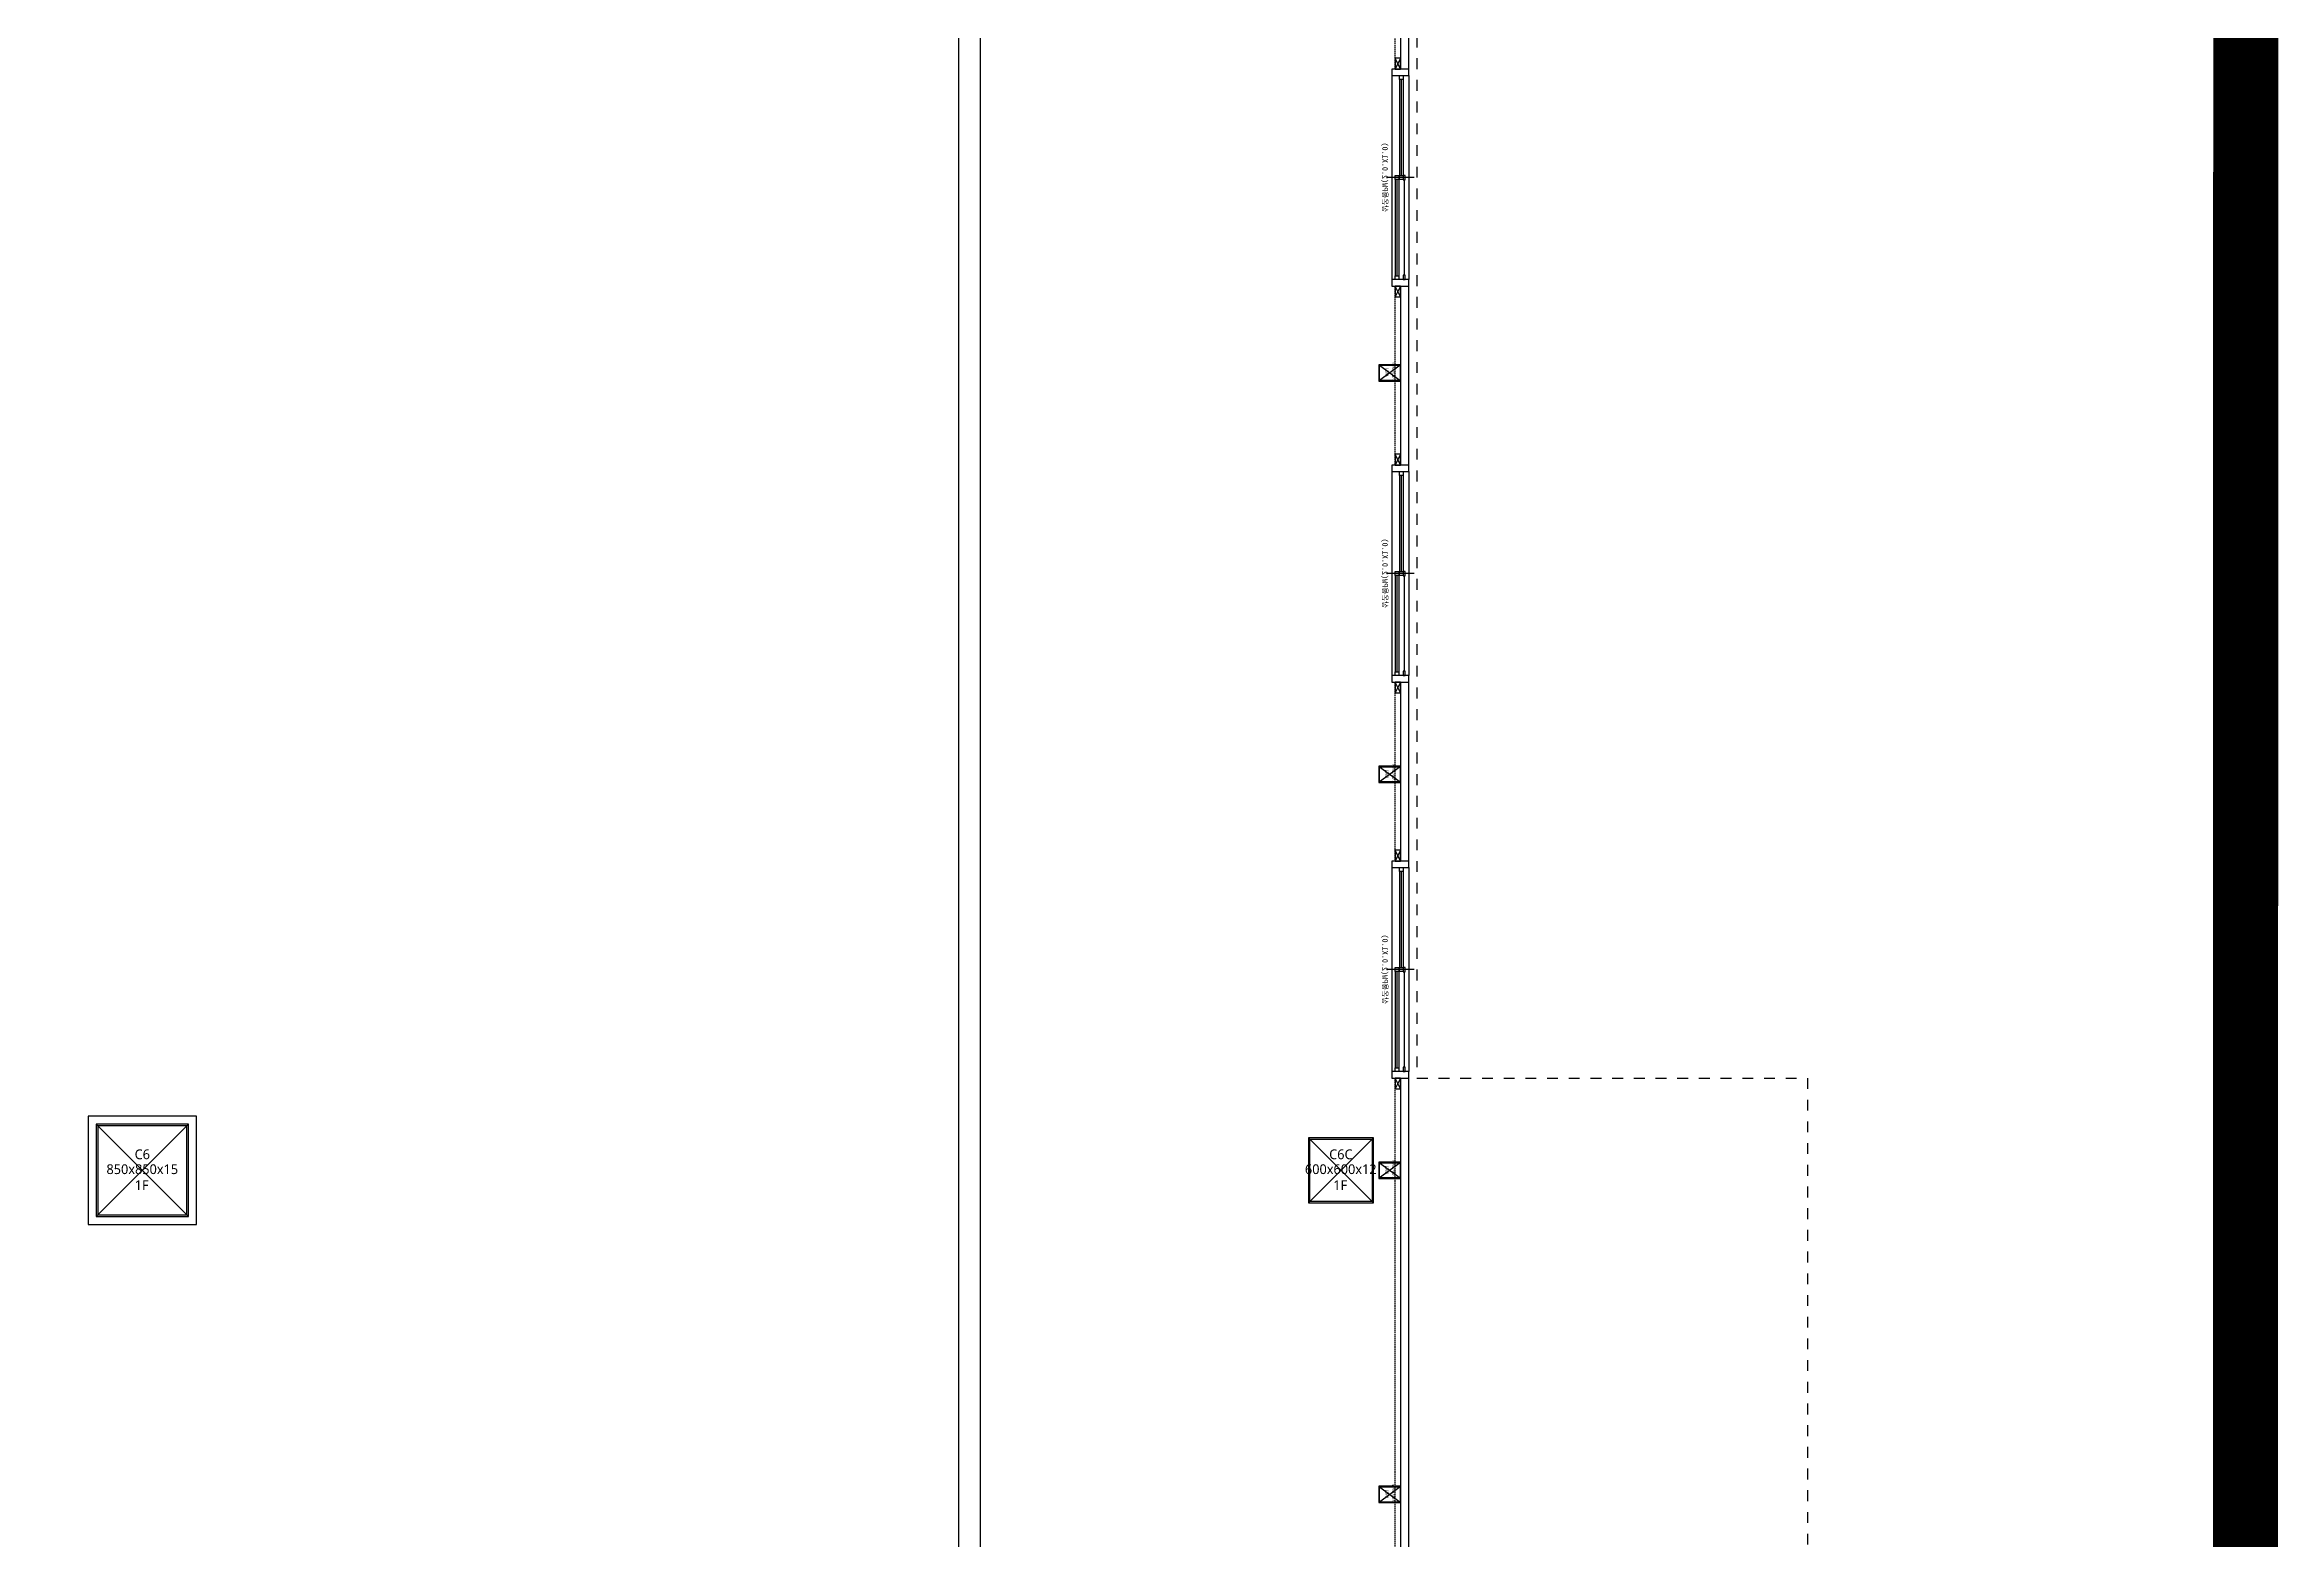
# Model space of a CAD drawing. Header units: millimetres. Extents: x 13515 to 183937, y -33900 to -660.
# Drawn here: x 121705.3 to 122027.7, y -20635.9 to -20420.2 of the extents above; entities that cross this region are included whole.
import ezdxf
from ezdxf.enums import TextEntityAlignment as Align

# ---------------------------------------------------------------- set-up
doc = ezdxf.new("R2010")
doc.units = ezdxf.units.MM
doc.header["$LTSCALE"] = 100
doc.header["$MEASUREMENT"] = 0
doc.header["$PDSIZE"] = -10
doc.linetypes.add('HIDDEN', pattern=[2, 1, -1])
doc.linetypes.add('HIDDEN2', pattern=[0.1875, 0.125, -0.0625])
doc.layers.get('0').update_dxf_attribs({"linetype": 'CONTINUOUS'})
doc.layers.get('Defpoints').update_dxf_attribs({"color": 171, "linetype": 'CONTINUOUS'})
doc.layers.add('#프레임 라인', color=189, linetype='CONTINUOUS', plot=False)
for name, color, linetype in [('ELE9', 9, 'CONTINUOUS'), ('h COLUMN', 252, 'CONTINUOUS'), ('WC', 2, 'CONTINUOUS'), ('WIN', 4, 'CONTINUOUS'), ('WIN-ETC', 1, 'CONTINUOUS'), ('WIN-G', 252, 'CONTINUOUS'), ('WIN2', 5, 'CONTINUOUS')]:
    doc.layers.add(name, color=color, linetype=linetype)
doc.styles.add('TE', font='malgun_0.ttf')
doc.styles.add('돋움체', font='')
doc.styles.get('돋움체').set_extended_font_data('DotumChe')

# ---------------------------------------------------------------- blocks, each defined once
blk = doc.blocks.new('*U143')
at = {"color": 0, "linetype": 'ByBlock'}
for p, q in [((100, 75), (-100, 75)), ((-100, 75), (-100, -75)), ((-96, 70), (96, 70)), ((-96, -70), (-96, 70)), ((96, 70), (96, -70)), ((100, -75), (100, 75)), ((-100, -75), (100, -75)), ((96, -70), (-96, -70))]:
    blk.add_line(p, q, dxfattribs=at)
at = {"layer": 'Defpoints'}
blk.add_point((0, 0), dxfattribs=at)
blk = doc.blocks.new('WC1')
at = {"layer": 'h COLUMN', "ltscale": 0.1}
for p, q in [((70, -96), (-70, 96)), ((70, 96), (-70, -96))]:
    blk.add_line(p, q, dxfattribs=at)
at = {"layer": 'h COLUMN', "ltscale": 0.1, "rotation": 90}
blk.add_blockref('*U143', (0, 0), dxfattribs=at)
at = {"layer": 'Defpoints', "style": 'TE'}
for s, width, p in [('WC1', 0.8, (-34, 25)), ('ㅁ-200x150x4.5', 0.5, (-74, -35))]:
    blk.add_text(s, height=30, dxfattribs=dict(at, width=width)).set_placement(p, align=Align.MIDDLE_LEFT)
blk = doc.blocks.new('지상1층 WC 배치')
at = {"layer": 'WC', "rotation": 90}
for p in [(226200, -80700), (226200, -84400), (226200, -88050), (226200, -91038)]:
    blk.add_blockref('WC1', p, dxfattribs=at)
blk = doc.blocks.new('*U225')
at = {"color": 0, "linetype": 'ByBlock'}
for p, q in [((300, 300), (-300, 300)), ((-300, 300), (-300, -300)), ((-288, 288), (288, 288)), ((-288, -288), (-288, 288)), ((288, 288), (288, -288)), ((300, -300), (300, 300)), ((-300, -300), (300, -300)), ((288, -288), (-288, -288))]:
    blk.add_line(p, q, dxfattribs=at)
at = {"layer": 'Defpoints'}
blk.add_point((0, 0), dxfattribs=at)
blk = doc.blocks.new('C6C-1F')
at = {"layer": 'Defpoints', "ltscale": 10000}
for p, q in [((-300, -300), (300, 300)), ((-300, 300), (300, -300))]:
    blk.add_line(p, q, dxfattribs=at)
at = {"ltscale": 0.1}
blk.add_blockref('*U225', (0, 0), dxfattribs=at)
at = {"layer": 'Defpoints', "style": 'TE'}
for s, p in [('600x600x12', (-2, -35)), ('C6C', (-1, 102)), ('1F', (-7, -182))]:
    blk.add_text(s, height=90, dxfattribs=at).set_placement(p, align=Align.CENTER)
blk = doc.blocks.new('C6-1F')
at = {"layer": '#프레임 라인', "ltscale": 0.1}
blk.add_lwpolyline([(-500, -500), (500, -500), (500, 500), (-500, 500)], close=True, dxfattribs=at)
for points in [[(-425, -425), (425, -425), (425, 425), (-425, 425)], [(-410, -410), (410, -410), (410, 410), (-410, 410)]]:
    blk.add_lwpolyline(points, close=True)
at = {"layer": 'Defpoints', "ltscale": 10000}
for p, q in [((-425, -425), (425, 425)), ((425, -425), (-425, 425))]:
    blk.add_line(p, q, dxfattribs=at)
at = {"layer": 'Defpoints', "style": 'TE'}
for s, p in [('850x850x15', (0, -35)), ('C6', (0, 102)), ('1F', (-6, -182))]:
    blk.add_text(s, height=90, dxfattribs=at).set_placement(p, align=Align.CENTER)
blk = doc.blocks.new('A$Ca9cf91a4')
blk.add_wipeout([(13, 100), (13, 2100), (168, 2100), (168, 100)]).dxf.layer = 'WIN'
at = {"layer": 'WIN', "color": 8}
for p, q in [((93, 2100), (43, 2200)), ((93, 2200), (43, 2100)), ((93, 0), (43, 100)), ((93, 100), (43, 0))]:
    blk.add_line(p, q, dxfattribs=at)
at = {"layer": 'WIN', "ltscale": 0.1}
for points in [[(168, 2100), (168, 2040), (13, 2040), (13, 2100)], [(76, 2040), (41, 2040), (41, 2005), (76, 2005)], [(136, 2040), (136, 2000), (116, 2000), (116, 2040)], [(76, 1117), (41, 1117), (41, 1082), (76, 1082)], [(116, 1117), (81, 1117), (81, 1082), (116, 1082)], [(136, 1120), (136, 1080), (116, 1080), (116, 1120)], [(168, 160), (168, 100), (13, 100), (13, 160)], [(116, 195), (81, 195), (81, 160), (116, 160)]]:
    blk.add_lwpolyline(points, close=True, dxfattribs=at)
at = {"layer": 'WIN', "color": 8}
for points in [[(93, 2200), (93, 2100), (43, 2100), (43, 2200)], [(93, 100), (93, 0), (43, 0), (43, 100)]]:
    blk.add_lwpolyline(points, close=True, dxfattribs=at)
at = {"layer": 'WIN-ETC', "ltscale": 0.1}
blk.add_lwpolyline([(218, 1100), (-37, 1100)], dxfattribs=at)
at = {"layer": 'WIN-G', "ltscale": 0.1}
for points in [[(41, 1117), (41, 2005)], [(58, 1117), (58, 2005)], [(76, 1117), (76, 2005)], [(126, 1120), (126, 2000)], [(81, 195), (81, 1082)], [(98, 195), (98, 1082)], [(116, 195), (116, 1082)]]:
    blk.add_lwpolyline(points, dxfattribs=at)
at = {"layer": 'WIN2', "ltscale": 0.1}
for points in [[(13, 160), (13, 2040)], [(168, 160), (168, 2040)]]:
    blk.add_lwpolyline(points, dxfattribs=at)
at = {"layer": 'Defpoints', "style": '돋움체'}
blk.add_text('상온용PW(2.0.X1.0)', height=50, rotation=270, dxfattribs=at).set_placement((-90, 1098), align=Align.BOTTOM_CENTER)
blk = doc.blocks.new('FGHJ')
at = {"layer": 'ELE9', "ltscale": 10, "const_width": 600}
blk.add_lwpolyline([(37006864.8, -50949.1), (37215384.5, -50949.1), (37215399.1, 71596.3), (37112506, 71586.4)], dxfattribs=at)
at = {"layer": 'ELE9', "linetype": 'HIDDEN2'}
blk.add_lwpolyline([(37203399.1, -38303.7), (37207549.1, -38303.7), (37207549.1, 67646.3)], dxfattribs=at)
at = {"layer": 'ELE9', "ltscale": 0.1}
for points in [[(37207599.1, 47546.3), (37207599.1, -25803.7)], [(37207674.1, -25803.7), (37207674.1, 47546.3)], [(37203524.1, 35746.3), (37203524.1, -26353.7)], [(37203724.1, 35746.3), (37203724.1, -26353.7)]]:
    blk.add_lwpolyline(points, dxfattribs=at)
at = {"layer": 'ELE9'}
blk.add_blockref('지상1층 WC 배치', (36981299.1, 66946.3), dxfattribs=at)
at = {"layer": 'ELE9', "ltscale": 0.1}
for name, p in [('C6-1F', (37195999.1, -21103.7)), ('C6C-1F', (37207049.1, -21103.7))]:
    blk.add_blockref(name, p, dxfattribs=at)
at = {"layer": 'ELE9', "ltscale": 0.1, "xscale": -1, "rotation": 180}
for p in [(37207506, -10853.7), (37207506, -14503.7), (37207506, -18153.7)]:
    blk.add_blockref('A$Ca9cf91a4', p, dxfattribs=at)
at = {"layer": 'ELE9', "linetype": 'HIDDEN'}
blk.add_lwpolyline([(37004040.2, -38428.7), (36980599.1, 15369.2), (36980599.1, 54346.3), (37030249.1, 54346.3), (37030249.1, 67846.3), (37207749.1, 67846.3), (37207749.1, 62946.3), (37211349.1, 62946.3), (37211349.1, 47346.3), (37207749.1, 47346.3), (37207749.1, -20253.7), (37211349.1, -20253.7), (37211349.1, -33603.7), (37207749.1, -33603.7), (37207749.1, -38428.7)], close=True, dxfattribs=at)

msp = doc.modelspace()

# ---------------------------------------------------------------- block references
at = {"xscale": 0.01565102769230769, "yscale": 0.01565102769230769, "zscale": 0.01565102769230769}
msp.add_blockref('FGHJ', (-460436.19, -20252.24), dxfattribs=at)

doc.saveas('drawing.dxf')
